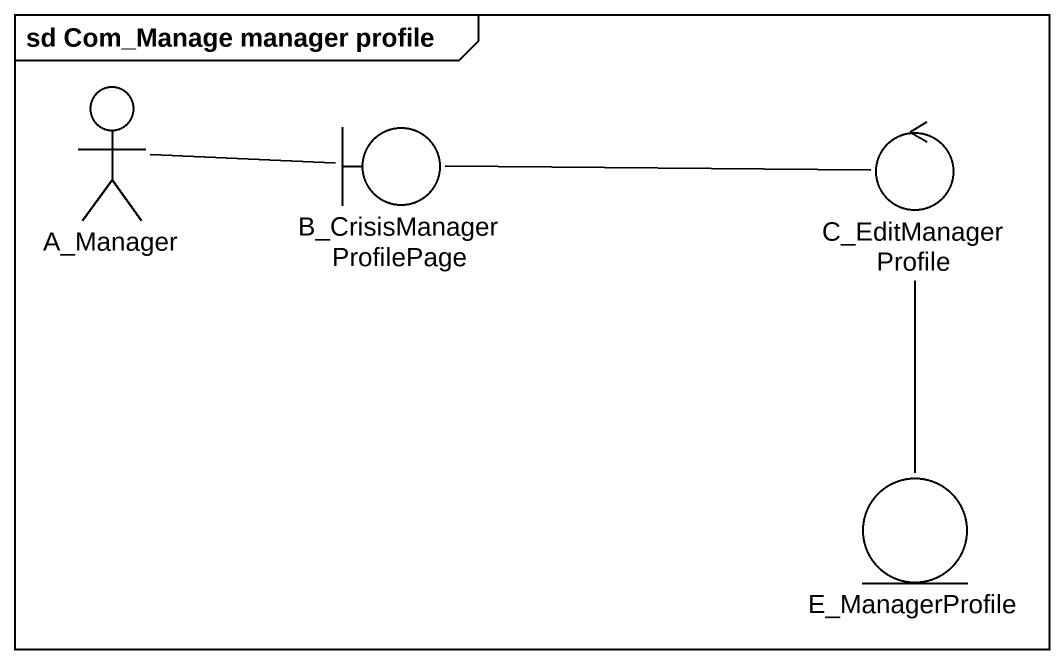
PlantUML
@startuml
mainframe sd Com_Manage manager profile
actor A_Manager
boundary B_CrisisManagerProfilePage
control C_EditManagerProfile
entity E_ManagerProfile
A_Manager -right- B_CrisisManagerProfilePage
B_CrisisManagerProfilePage -right- C_EditManagerProfile
C_EditManagerProfile -- E_ManagerProfile
@enduml
